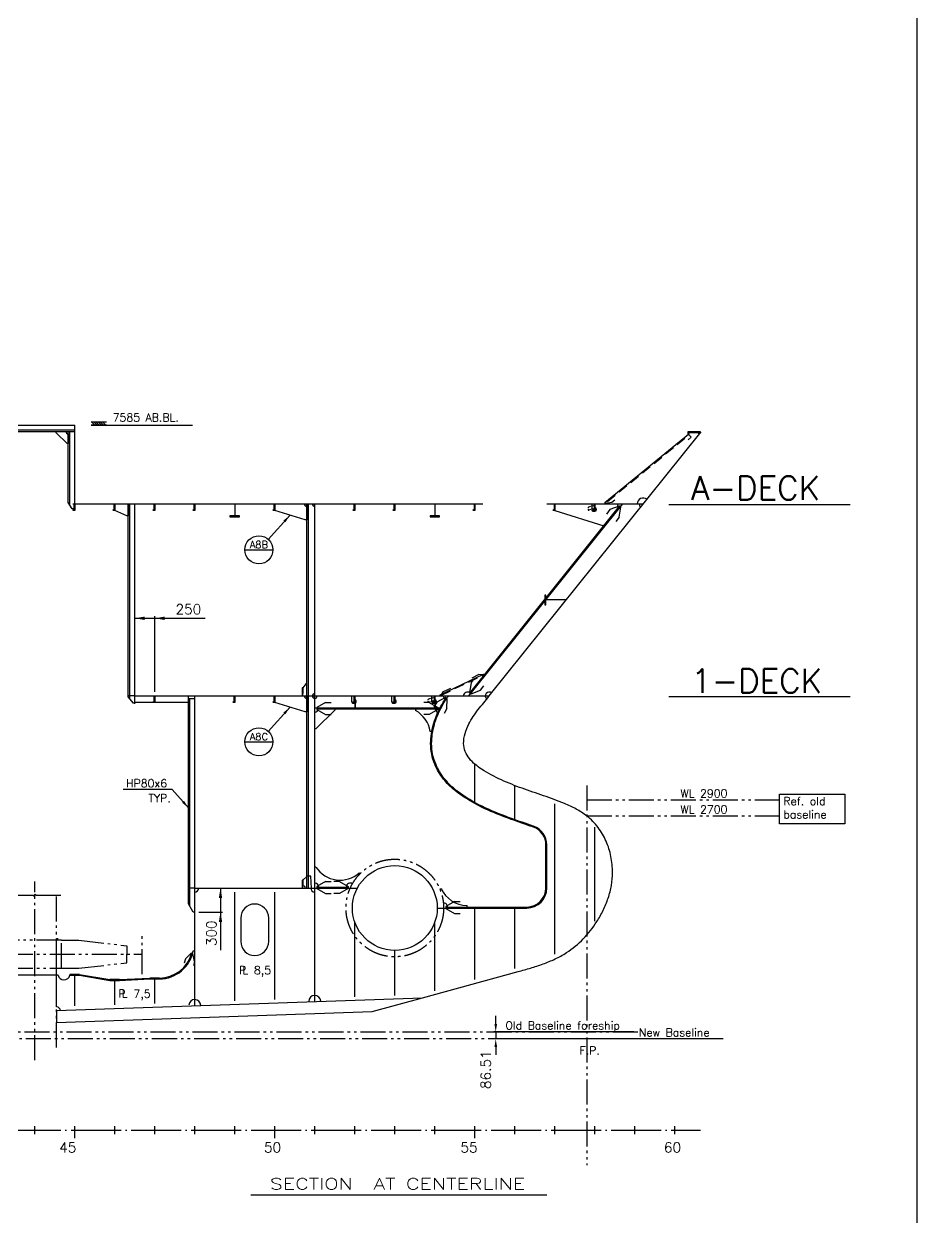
# Model space of a CAD drawing. Extents: x -86245 to 167090, y -69122 to 58950.
# Drawn here: x 29552 to 40714, y 28477 to 43392 of the extents above; entities that cross this region are included whole.
import ezdxf
from ezdxf.enums import TextEntityAlignment as Align

# ---------------------------------------------------------------- set-up
doc = ezdxf.new("R2010")
doc.units = 0
doc.header["$LTSCALE"] = 250
for name, pattern in [('CENTER', [3, 2.5, -0.25, 0, -0.25]), ('DASHED', [0.75, 0.5, -0.25]), ('PHANTOM', [2.1, 1.25, -0.2, 0.125, -0.2, 0.125, -0.2])]:
    doc.linetypes.add(name, pattern=pattern)
doc.layers.get('0').update_dxf_attribs({"linetype": 'CONTINUOUS'})
doc.layers.get('DEFPOINTS').update_dxf_attribs({"linetype": 'CONTINUOUS'})
for name, color, linetype in [('S0CO1', 1, 'CONTINUOUS'), ('S0CO2', 2, 'CONTINUOUS'), ('S0CO3', 3, 'CONTINUOUS'), ('S0CO5', 4, 'CONTINUOUS'), ('S0DA1', 1, 'DASHED'), ('S0DIM', 2, 'CONTINUOUS'), ('S0PH1', 1, 'PHANTOM'), ('S0TX2', 2, 'CONTINUOUS'), ('S0TX3', 3, 'CONTINUOUS'), ('U0CO1', 1, 'CONTINUOUS')]:
    doc.layers.add(name, color=color, linetype=linetype)
doc.styles.add('25', font='romans', dxfattribs={"height": 2.5})
doc.styles.add('ROMANS', font='romans.shx', dxfattribs={"height": 125})
doc.dimstyles.new('MEDIUM', dxfattribs={"dimscale": 0.5, "dimtxt": 2, "dimasz": 2, "dimexe": 50, "dimexo": 100, "dimgap": 100, "dimtad": 1, "dimdsep": 46, "dimtxsty": 'ROMANS', "dimblk1": 'PIL-2', "dimblk2": 'PIL-3', "dimsah": 1, "dimcen": 200, "dimclrd": 1, "dimclre": 1, "dimclrt": 2, "dimazin": 2, "dimtfac": 1, "dimtmove": 0, "dimatfit": 3, "dimldrblk": 'PIL-3', "dimfxl": 1, "dimtvp": 100, "dimtolj": 1, "dimarcsym": 0})
doc.dimstyles.get("Standard").update_dxf_attribs({"dimscale": 50, "dimtxt": 125, "dimasz": 2, "dimexe": 0.5, "dimexo": 1, "dimgap": 1, "dimtad": 1, "dimdsep": 46, "dimtxsty": 'ROMANS', "dimcen": 1.5, "dimclrd": 1, "dimclre": 1, "dimclrt": 2, "dimazin": 2, "dimtfac": 1, "dimtmove": 2, "dimatfit": 3, "dimfxl": 1, "dimtvp": 100, "dimtolj": 1, "dimarcsym": 0})

# ---------------------------------------------------------------- blocks, each defined once
blk = doc.blocks.new('A$C775A635E')
at = {"layer": 'S0CO1', "color": 6}
blk.add_lwpolyline([(0, 0), (0, 58450), (-41050, 58450), (-41050, 0)], close=True, dxfattribs=at)
blk = doc.blocks.new('A$C257C65E9')
at = {"layer": 'S0TX2', "color": 1, "linetype": 'CENTER'}
blk.add_line((-1800, 25), (35318, 25), dxfattribs=at)
at = {"layer": 'S0TX2', "color": 2, "linetype": 'Continuous'}
for p, q in [((27000, -25), (27000, 75)), ((27500, -75), (27500, 75)), ((28000, -25), (28000, 75)), ((28500, -25), (28500, 75)), ((29000, -25), (29000, 75)), ((29500, -25), (29500, 75)), ((30000, -75), (30000, 75)), ((30500, -25), (30500, 75)), ((31000, -25), (31000, 75)), ((31500, -25), (31500, 75)), ((32000, -25), (32000, 75)), ((32500, -75), (32500, 75)), ((33000, -25), (33000, 75)), ((33500, -25), (33500, 75)), ((34000, -25), (34000, 75)), ((34500, -25), (34500, 75)), ((35000, -25), (35000, 75))]:
    blk.add_line(p, q, dxfattribs=at)
at = {"layer": 'S0CO1', "color": 2, "linetype": 'ByBlock', "style": 'ROMANS'}
for s, p in [('45', (27306, -253)), ('50', (29866, -253)), ('55', (32320, -253)), ('60', (34863, -253))]:
    blk.add_text(s, height=125, dxfattribs=at).set_placement(p)
blk = doc.blocks.new('snip')
at = {"color": 0, "linetype": 'ByBlock'}
for p, q in [((-75, -151), (-75, -221)), ((75, -151), (75, -221))]:
    blk.add_line(p, q, dxfattribs=at)
blk.add_lwpolyline([(75, -151), (13, -43), (-12, -43), (-75, -151)], dxfattribs=at)
blk = doc.blocks.new('hipap-s')
at = {"layer": 'S0CO1', "color": 0, "linetype": 'ByBlock'}
for p, q in [((335, 1350), (553, 1350)), ((553, 1350), (1153, 1281)), ((1345, 925), (1345, 1425)), ((1153, 1281), (1153, 1175)), ((-335, 1175), (1345, 1175)), ((553, 1000), (1153, 1069)), ((1153, 1069), (1153, 1175)), ((335, 1000), (553, 1000))]:
    blk.add_line(p, q, dxfattribs=at)
blk.add_lwpolyline([(-327, 1911), (-11, 1911), (-5, 1894), (8, 1928), (14, 1911), (329, 1911)], dxfattribs=at)
at = {"layer": 'S0CO1', "color": 0, "linetype": 'ByBlock', "flags": 128}
for points in [[(-273, -9), (-273, 1938)], [(273, 9), (273, 1938)]]:
    blk.add_lwpolyline(points, dxfattribs=at)
at = {"layer": 'S0CO1', "color": 0, "linetype": 'ByBlock'}
blk.add_lwpolyline([(-335, 1000), (335, 1000), (335, 1350), (-335, 1350)], close=True, dxfattribs=at)
at = {"layer": 'S0PH1', "color": 0, "linetype": 'PHANTOM', "flags": 128}
blk.add_lwpolyline([(0, -150), (0, 2085)], dxfattribs=at)
blk = doc.blocks.new('HP80x7')
at = {"color": 0, "linetype": 'ByBlock'}
blk.add_lwpolyline([(17, -80, 0.773344), (19, -73), (8, -66, -0.267949), (6, -63), (6, 0), (0, 0), (0, -80), (17, -80)], format="xyb", dxfattribs=at)
blk = doc.blocks.new('PIL-2')
at = {"color": 0, "linetype": 'ByBlock'}
blk.add_line((0, 0), (-250, 0), dxfattribs=at)
blk.add_solid([(-125, 21), (-125, -21), (0, 0)], dxfattribs=at)
blk = doc.blocks.new('PIL-3')
at = {"color": 0, "linetype": 'ByBlock'}
blk.add_line((0, 0), (250, 0), dxfattribs=at)
blk.add_solid([(125, 21), (125, -21), (0, 0)], dxfattribs=at)
blk = doc.blocks.new('*D181')
at = {"layer": 'DEFPOINTS', "color": 0, "transparency": 16777216}
for p in [(29000, 1800), (29000, 1500), (29322, 1500)]:
    blk.add_point(p, dxfattribs=at)
at = {"layer": 'S0DIM', "color": 1, "lineweight": -2, "transparency": 16777216}
for p, q in [((29050, 1800), (29347, 1800)), ((29322, 1799), (29322, 1501)), ((29050, 1500), (29347, 1500)), ((29322, 1500), (29322, 1024))]:
    blk.add_line(p, q, dxfattribs=at)
for name, p, rotation in [('PIL-2', (29322, 1800), 90), ('PIL-3', (29322, 1500), 270)]:
    blk.add_blockref(name, p, dxfattribs=dict(at, rotation=rotation))
at = {"layer": 'S0DIM', "color": 2, "transparency": 16777216, "insert": (29209, 1234), "char_height": 125, "attachment_point": 5, "rotation": 90, "style": 'ROMANS'}
blk.add_mtext('\\A1;300', dxfattribs=at)
blk = doc.blocks.new('HP-UTK-80-LUG')
at = {"color": 0, "linetype": 'ByBlock'}
for p, q in [((-86, -48), (-86, -54)), ((-86, -63), (-86, -69)), ((-54, -33), (-80, -40)), ((-54, -71), (-75, -77)), ((-6, -20), (-45, -30)), ((-6, -58), (-45, -69)), ((0, -10), (8, -2))]:
    blk.add_line(p, q, dxfattribs=at)
blk.add_lwpolyline([(-40, -6), (-40, -2), (-40, -48), (-40, -69, 0.414214), (-19, -90), (0, -90, 1), (0, -48)], format="xyb", dxfattribs=at)
for centre, start, end in [((-77, -48), 105, 180), ((-77, -69), 180, 285)]:
    blk.add_arc(centre, 8.33, start, end, dxfattribs=at)
blk = doc.blocks.new('HP-UTK-80-O')
at = {"color": 0, "linetype": 'ByBlock'}
blk.add_line((0, -10), (8, -2), dxfattribs=at)
blk.add_lwpolyline([(-40, -6), (-40, -2), (-40, -48), (-40, -69, 0.414214), (-19, -90), (0, -90, 1), (0, -48)], format="xyb", dxfattribs=at)
blk = doc.blocks.new('KNE250')
at = {"layer": 'S0CO1', "color": 0}
blk.add_lwpolyline([(40, 0), (250, 0), (250, -15), (15, -250), (0, -250), (0, -40, 0.414214)], format="xyb", close=True, dxfattribs=at)
blk = doc.blocks.new('SNIP-1')
at = {"color": 0, "linetype": 'PHANTOM'}
blk.add_lwpolyline([(0, 0), (0, -5), (87, -55), (287, -55)], dxfattribs=at)
blk = doc.blocks.new('PLDIM2')
at = {"layer": 'S0TX2', "style": 'ROMANS'}
for s, p in [('P', (-19, 0)), ('L', (23, 0))]:
    blk.add_text(s, height=100, dxfattribs=at).set_placement(p)
blk.add_attdef('XX.X', (168, -1), '', height=100, dxfattribs=at)
blk = doc.blocks.new('*D182')
at = {"layer": 'DEFPOINTS', "color": 0, "transparency": 16777216}
for p in [(28500, 5171), (28250, 4669), (28500, 4200)]:
    blk.add_point(p, dxfattribs=at)
at = {"layer": 'S0TX2', "color": 1, "lineweight": -2, "transparency": 16777216}
for p, q in [((28250, 4719), (28250, 5196)), ((28251, 5171), (28499, 5171)), ((28500, 4250), (28500, 5196)), ((28500, 5171), (29131, 5171))]:
    blk.add_line(p, q, dxfattribs=at)
at = {"layer": 'S0TX2', "color": 1, "lineweight": -2, "transparency": 16777216, "rotation": 180}
blk.add_blockref('PIL-2', (28250, 5171), dxfattribs=at)
at = {"layer": 'S0TX2', "color": 1, "lineweight": -2, "transparency": 16777216}
blk.add_blockref('PIL-3', (28500, 5171), dxfattribs=at)
at = {"layer": 'S0TX2', "color": 2, "transparency": 16777216, "insert": (28921, 5284), "char_height": 125, "attachment_point": 5, "style": 'ROMANS'}
blk.add_mtext('\\A1;250', dxfattribs=at)
blk = doc.blocks.new('HP160x7')
at = {"color": 0}
blk.add_lwpolyline([(0, 0), (0, -160), (23, -160, 0.767327), (26, -149), (10, -140, -0.267949), (7, -134), (7, 0)], format="xyb", close=True, dxfattribs=at)
blk = doc.blocks.new('DET2')
at = {"layer": 'S0TX3', "color": 1}
blk.add_line((-175, 0), (175, 0), dxfattribs=at)
blk.add_circle((0, 0), 175, dxfattribs=at)
at = {"layer": 'S0TX3', "color": 2, "style": 'ROMANS'}
for tag, p in [('DET1', (0, 20)), ('DET2', (0, -120))]:
    blk.add_attdef(tag, text='', height=90, dxfattribs=at).set_placement(p, align=Align.CENTER)
blk = doc.blocks.new('*X8')
at = {"color": 0}
for p, q in [((13410, 17177), (13450, 17217)), ((13439, 17177), (13479, 17217)), ((13467, 17177), (13507, 17217)), ((13495, 17177), (13535, 17217)), ((13523, 17177), (13563, 17217)), ((13552, 17177), (13592, 17217))]:
    blk.add_line(p, q, dxfattribs=at)
blk = doc.blocks.new('TYKK')
at = {"layer": 'S0CO1'}
for p, q in [((-2.04, 0.82), (2.04, 0.82)), ((-2.04, 0), (2.04, 0))]:
    blk.add_line(p, q, dxfattribs=at)
at = {"layer": 'S0CO1', "xscale": 0.0204, "yscale": 0.0204, "zscale": 0.0204}
blk.add_blockref('*X8', (-275.41, -350.41), dxfattribs=at)
blk = doc.blocks.new('KNE150')
at = {"layer": 'S0CO1', "color": 0}
blk.add_lwpolyline([(30, 0), (150, 0), (150, -15), (15, -150), (0, -150), (0, -30, 0.414214)], format="xyb", close=True, dxfattribs=at)
blk = doc.blocks.new('*D198')
at = {"layer": 'DEFPOINTS', "color": 0, "transparency": 16777216}
for p in [(37222, 30791), (35448, 30704), (38291, 30704)]:
    blk.add_point(p, dxfattribs=at)
at = {"layer": 'S0CO1', "color": 1, "lineweight": -2, "transparency": 16777216}
for p, q in [((35448, 30891), (35448, 30991)), ((37172, 30791), (35423, 30791)), ((35448, 30791), (35448, 30704)), ((38241, 30704), (35423, 30704)), ((35448, 30604), (35448, 30504))]:
    blk.add_line(p, q, dxfattribs=at)
at = {"layer": 'S0CO1', "color": 1, "transparency": 16777216}
for points in [[(35432, 30891), (35465, 30891), (35448, 30791)], [(35432, 30604), (35465, 30604), (35448, 30704)]]:
    blk.add_solid(points, dxfattribs=at)
at = {"layer": 'S0CO1', "color": 2, "transparency": 16777216, "insert": (35324, 30319), "char_height": 125, "attachment_point": 5, "rotation": 90, "style": 'ROMANS'}
blk.add_mtext('\\A1;86.51', dxfattribs=at)
blk = doc.blocks.new('A$C4F55185D')
at = {"layer": 'S0CO1', "color": 8}
for p, q in [((26500, 7525), (27500, 7525)), ((26500, 7505), (27500, 7505)), ((34125.572, 6617.252), (35170.367, 7472.357)), ((32423.641, 4200), (34348.134, 6600)), ((32438.214, 4237.355), (34309.299, 6570.752)), ((34125.572, 6617.252), (34125.572, 6600)), ((33500, 6520), (34113.798, 6326.945)), ((28920, 4120), (28250, 4120)), ((28920, 4170), (29000, 4170)), ((31758.391, 4038), (31758.391, 4018)), ((31961.005, 3754.247), (31941.306, 3757.706)), ((30515, 2062), (30500, 2062)), ((31054.88, 1990.463), (31066.403, 1979.061)), ((30500, 1800), (31032.667, 1800)), ((30527.116, 1812), (30916.467, 1812)), ((32061.75, 1787.776), (32080.168, 1795.571)), ((32402.483, 1562), (32402.483, 1582)), ((27273, 313.182), (27273, 1167.506)), ((27273, 1167.506), (27293, 1167.506)), ((28980, 1014.886), (29000, 1014.886)), ((27293, 711.154), (26707, 711.154)), ((27560, 720.544), (27940, 657.846)), ((27560, 708.544), (27940, 645.846)), ((28060, 657.846), (28440, 674.996)), ((28060, 645.846), (28440, 662.996)), ((27273, 263.182), (27273, 120.601))]:
    blk.add_line(p, q, dxfattribs=at)
for points in [[(27420, 6618.651), (27420, 7505)], [(35170.367, 7472.357), (35202.035, 7433.664), (35165.39, 7403.673)], [(27494, 6537.28), (27468.89, 6537.28), (27420, 6618.651)], [(28170, 6600), (28170, 6450), (28150, 6450), (28000, 6520)], [(28250, 4110), (28235, 4110), (28170, 4190.843), (28170, 6600)], [(30400, 6600), (30400, 6400), (30380, 6400), (30000, 6520)], [(34125.572, 6617.252), (34132.769, 6610.22), (34211.718, 6623.146), (34247.365, 6652.321)], [(30400, 4350), (30388.848, 4350), (30350, 4300), (30350, 4230)], [(32068.26, 4200), (32068.26, 4213.707), (32610.171, 4473.74), (32620.786, 4465.128)], [(29000, 1500), (28980, 1500), (28920, 1603.923), (28920, 4200)], [(30400, 4200), (30400, 4000), (30380, 4000), (30000, 4120)]]:
    blk.add_lwpolyline(points, dxfattribs=at)
at = {"layer": 'S0CO1', "color": 8, "flags": 128}
for points in [[(27440, 6585.364), (27440, 7505)], [(28190, 4170.843), (28190, 6600)], [(30400, 4200), (30400, 6600)], [(30420, 4200), (30420, 6600)], [(30400, 1800), (30400, 4200)], [(30420, 1800), (30420, 4200)], [(28940, 1569.282), (28940, 4170)], [(30500, 4050), (32064.576, 4050)], [(30527.116, 4038), (32039.238, 4038)], [(27273, 120.601), (31215.148, 257.006), (31845, 428.89)]]:
    blk.add_lwpolyline(points, dxfattribs=at)
at = {"layer": 'S0CO1', "color": 8}
for points in [[(30350, 4200), (30350, 4300), (30342, 4300), (30342, 4200)], [(30350, 1800), (30350, 1900), (30342, 1900), (30342, 1800)]]:
    blk.add_lwpolyline(points, close=True, dxfattribs=at)
at = {"layer": 'S0CO1', "color": 8, "flags": 128}
for points in [[(32137.116, 1562), (33150, 1562, 0.414213562), (33388, 1800), (33388, 2337.924, 0.315727967), (33231.052, 2561.697, 0.000357478), (33226.518, 2563.217, -0.005625), (32952.432, 2658.301, -0.017773), (32664.662, 2773.48, -0.04215), (32357.565, 2941.464, -0.024785), (32242.618, 3026.038, -0.054326), (32108.392, 3162.177, -0.068981), (31999.493, 3347.19, -0.098877), (31948, 3604.981, -0.071149), (31982.575, 3846.801, -0.046315), (32057.527, 4036.299, -0.030762), (32138.06, 4173.516, -0.000460436), (32140.177, 4176.657, -0.000460436)], [(32030, 1550), (33150, 1550, 0.414213562), (33400, 1800), (33400, 2337.924, 0.315884126), (33235.005, 2573.028, 0.000367818), (33230.323, 2574.597, -0.005625), (32956.493, 2669.593, -0.017773), (32669.514, 2784.456, -0.04215), (32364.189, 2951.47, -0.024785), (32250.2, 3035.34, -0.054326), (32117.8, 3169.627, -0.068981), (32010.572, 3351.799, -0.098877), (31960, 3604.981, -0.071149), (31994.094, 3843.438, -0.046315), (32068.23, 4030.873, -0.030762), (32148.016, 4166.818, -0.004922108), (32170.817, 4200, -0.004922108)]]:
    blk.add_lwpolyline(points, format="xyb", dxfattribs=at)
for points in [[(31000, 4050), (31008, 4050), (31008, 4150), (31000, 4150)], [(32000, 4050), (32008, 4050), (32008, 4150), (32000, 4150)]]:
    blk.add_lwpolyline(points, close=True, dxfattribs=at)
at = {"layer": 'S0CO1', "color": 8}
blk.add_lwpolyline([(30460.002, 1800), (30450.002, 1950), (30405.002, 1950), (30350, 1900), (30350, 1830, -0.414213562), (30380, 1800)], format="xyb", dxfattribs=at)
blk.add_lwpolyline([(29750, 956.758), (29750, 956.758, 0.414213562), (29925, 1131.758), (29925, 1425, 0.414213562), (29750, 1600), (29750, 1600, 0.414213562), (29575, 1425), (29575, 1131.758, 0.414213562)], format="xyb", close=True, dxfattribs=at)
for centre, radius, start, end in [((35320.567, 7493), 30, 179.999994, 231.2749331), ((30400, 6600), 30, 180, 270), ((30500, 6600), 30, 180, 270), ((30500, 6600), 30, 180, 270), ((30500, 6600), 30, 180, 270), ((34332.753, 6600), 50, 180, 231.2748514), ((34604.493, 6600), 75, 51.2738807, 180), ((34604.493, 6600), 50, 180, 231.2748514), ((30400, 4200), 30, 180, 270), ((30500, 4200), 30, 90, 0), ((32156.361, 4200), 50, 180, 235.748862), ((32408.26, 4200), 50, 51.2748514, 180), ((32680, 4200), 50, 51.2748283, 231.016195), ((32058.391, 4038), 50, 180, 244.3166588), ((31590.451, 3705.999), 354.645, 8.3836384, 61.612969), ((30815.413, 2256.21), 357.723, 212.8817093, 312.022307), ((29000, 1800), 50, 270, 0), ((30500, 1800), 50, 180, 270), ((30500, 1812), 50, 0, 90), ((30943.583, 1812), 50, 56.7060373, 180), ((32402.483, 1932), 350, 202.9418014, 270), ((32109.882, 1562), 50, 0, 93.4760483), ((28557.253, 1092.866), 417.879, 270.366171, 344.9379601), ((28557.253, 1092.866), 429.879, 270.366171, 349.5486381), ((27366.801, 726.802), 75.442, 191.9707488, 345.9948801), ((30500, 382.351), 75, 1.9644587, 181.9644587), ((27273, 263.182), 50, 1.9644587, 90), ((29000, 330.448), 75, 1.9644587, 175.8388689)]:
    blk.add_arc(centre, radius, start, end, dxfattribs=at)
at = {"layer": 'S0CO2', "color": 8}
for points in [[(29440, 6440), (29560, 6440), (29560, 6450), (29440, 6450)], [(31940, 6440), (32060, 6440), (32060, 6450), (31940, 6450)], [(33373.888, 5340), (33385.888, 5340), (33385.888, 5460), (33373.888, 5460)], [(27440, 708.544), (27560, 708.544), (27560, 720.544), (27440, 720.544)], [(27940, 645.846), (28060, 645.846), (28060, 657.846), (27940, 657.846)], [(28440, 662.996), (28560, 662.996), (28560, 674.996), (28440, 674.996)]]:
    blk.add_lwpolyline(points, close=True, dxfattribs=at)
at = {"layer": 'S0CO3', "color": 8, "flags": 128}
for points in [[(32500, 2868.884), (32500, 3347.792)], [(33000, 2654.037), (33000, 3080.315)], [(33500, 971.512), (33500, 2852.966)], [(34000, 1384.383), (34000, 2558.926)], [(29500, 389.597), (29500, 1750)], [(30000, 406.746), (30000, 1750)], [(32500, 655.547), (32500, 1550)], [(33000, 795.714), (33000, 1550)], [(31000, 441.046), (31000, 1374.216)], [(32000, 515.379), (32000, 1374.216)], [(31500, 458.196), (31500, 1020)], [(27500, 328.545), (27500, 708.544)], [(28000, 338.147), (28000, 645.846)], [(28500, 355.297), (28500, 662.996)]]:
    blk.add_lwpolyline(points, dxfattribs=at)
at = {"layer": 'S0CO5', "color": 8}
for p, q in [((26500, 7585), (27500, 7585)), ((27500, 6600), (27500, 7585)), ((29500, 6600), (29500, 6450)), ((32000, 6600), (32000, 6450)), ((33642.247, 5400), (33385.888, 5400))]:
    blk.add_line(p, q, dxfattribs=at)
at = {"layer": 'S0CO5', "color": 8, "flags": 128}
blk.add_lwpolyline([(27273, 270.69), (31845, 428.89), (33040, 755, 0.00445), (33196.971, 799.34, 0.01636), (33351.963, 850.169, 0.022316), (33502.494, 912.792, 0.034242), (33645, 992, 0.057672), (33855.176, 1165.809, 0.048581), (34024, 1380, 0.028422), (34104.324, 1522.386, 0.034209), (34166.234, 1673.689, 0.037115), (34206, 1832.19, 0.042923), (34220, 1995, 0.048516), (34200.645, 2194.031, 0.054965), (34140.84, 2384.848, 0.05818), (34039.855, 2557.274, 0.064678), (33900, 2700, 0.046818), (33765.219, 2786.925, 0.020439), (33620, 2855, 0.0187), (33357.166, 2953.953, -0.005625), (33091.836, 3046, -0.017773), (32831.252, 3150.298, -0.04215), (32585, 3285, -0.024785), (32502.926, 3345.388, -0.054326), (32431.387, 3417.948, -0.068981), (32379.887, 3505.445, -0.098877), (32360, 3605, -0.071149), (32378.062, 3731.33, -0.046315), (32425, 3850, -0.030762), (32479.893, 3943.528, -0.016483), (32543.357, 4031.463, -0.009352), (32611.305, 4116.035, 0.004923), (32680, 4200), (35326.18, 7500)], format="xyb", dxfattribs=at)
for points in [[(27475, 6600), (32600, 6600)], [(28250, 4100), (28250, 6600)], [(30500, 382.351), (30500, 6600)], [(33400, 6600), (34604.493, 6600)], [(28250, 4200), (32680, 4200)], [(29000, 330.448), (29000, 4200)], [(29000, 1800), (30500, 1800)]]:
    blk.add_lwpolyline(points, dxfattribs=at)
at = {"layer": 'S0CO5', "color": 8}
blk.add_circle((31500, 1550), 530, dxfattribs=at)
at = {"layer": 'S0DA1', "color": 8}
for p, q in [((34158.321, 6631.133), (35176.7, 7464.618)), ((28250, 4200), (28170, 4200)), ((29000, 1800), (28920, 1800))]:
    blk.add_line(p, q, dxfattribs=at)
blk.add_lwpolyline([(32082.964, 4211.454), (32602.729, 4460.86)], dxfattribs=at)
at = {"layer": 'S0PH1'}
for p, q in [((33900, 3080.8), (33900, -1664.08)), ((33900, 2900), (36307.746, 2900)), ((33900, 2700), (36307.746, 2700))]:
    blk.add_line(p, q, dxfattribs=at)
at = {"layer": 'S0PH1', "color": 8}
blk.add_line((34535.254, 0), (18750, 0), dxfattribs=at)
at = {"layer": 'S0PH1', "color": 6}
blk.add_line((35603.465, -86.505), (987.189, -86.505), dxfattribs=at)
at = {"layer": 'S0PH1', "color": 8}
blk.add_circle((31500, 1550), 610, dxfattribs=at)
at = {"layer": 'S0TX2', "color": 1}
blk.add_line((27705.985, 7585), (28970.024, 7585), dxfattribs=at)
at = {"layer": 'U0CO1'}
for p, q in [((34922.221, 6592.829), (37191.817, 6592.829)), ((34922.221, 4192.829), (37191.817, 4192.829))]:
    blk.add_line(p, q, dxfattribs=at)
at = {"layer": 'S0CO1', "color": 8}
for name, p, rotation in [('KNE150', (27420, 7505), 270), ('snip', (34341.021, 6600), 321.2748514443948), ('snip', (32416.602, 4200), 141.274851444398), ('snip', (32167.946, 4209.628), 328.1201148580541), ('snip', (30484.453, 4045.03), 90), ('snip', (30484.453, 1807.03), 90), ('snip', (32094.453, 1557.03), 90)]:
    blk.add_blockref(name, p, dxfattribs=dict(at, rotation=rotation))
for name, p in [('HP-UTK-80-LUG', (34000, 6600)), ('HP-UTK-80-O', (31000, 4200)), ('HP-UTK-80-O', (31500, 4200)), ('HP-UTK-80-LUG', (32000, 4200)), ('KNE250', (30500, 4038))]:
    blk.add_blockref(name, p, dxfattribs=at)
ref = blk.add_blockref('DET2', (29801.533, 6027.309), dxfattribs=at)
ref.add_attrib('DET1', 'A8B', dxfattribs={"layer": 'S0TX3', "color": 2, "height": 90, "style": 'ROMANS'}).set_placement((29801.533, 6047.309), align=Align.CENTER)
for name, p, xscale, yscale, zscale, rotation in [('SNIP-1', (32602.188, 4461.987), 0.5, 0.5, 0.5, 205.6337319526107), ('SNIP-1', (32082.423, 4212.581), -0.5, 0.5, 0.5, 205.6337319525586), ('snip', (28974.1, 1015.974), 0.8, 0.8, 0.8, 344.2012910289245)]:
    blk.add_blockref(name, p, dxfattribs=dict(at, xscale=xscale, yscale=yscale, zscale=zscale, rotation=rotation))
at = {"layer": 'S0CO1', "color": 8, "xscale": -1, "rotation": 270}
for p in [(32081.901, 4045.03), (30959.13, 1807.03)]:
    blk.add_blockref('snip', p, dxfattribs=at)
at = {"layer": 'S0CO1', "color": 8}
ref = blk.add_blockref('DET2', (29801.533, 3627.309), dxfattribs=at)
ref.add_attrib('DET1', 'A8C', dxfattribs={"layer": 'S0TX3', "color": 2, "height": 90, "style": 'ROMANS'}).set_placement((29801.533, 3647.309), align=Align.CENTER)
for p, values in [((29571.986, 723.53), {'XX.X': '8,5'}), ((28066.198, 429.485), {'XX.X': '7,5'})]:
    blk.add_blockref('PLDIM2', p, dxfattribs=at).add_auto_attribs(values)
at = {"layer": 'S0CO2', "color": 8, "rotation": 269.999993979395}
blk.add_blockref('HP160x7', (35320.567, 7500), dxfattribs=at)
at = {"layer": 'S0CO2', "color": 8, "xscale": -1}
for p in [(27500, 6600), (28000, 6600), (28500, 6600), (29000, 6600), (30000, 6600), (31000, 6600), (31500, 6600), (32500, 6600), (33500, 6600), (34000, 6600), (28500, 4200), (29500, 4200), (30000, 4200), (31000, 4200), (31500, 4200), (32000, 4200)]:
    blk.add_blockref('HP80x7', p, dxfattribs=at)
at = {"layer": 'S0PH1', "color": 8}
blk.add_blockref('hipap-s', (27000, -202.534), dxfattribs=at)
at = {"layer": 'S0TX2', "color": 8, "xscale": -47.25, "yscale": 47.25, "zscale": 47.25}
blk.add_blockref('TYKK', (27802.375, 7585), dxfattribs=at)
at = {"layer": 'S0CO3', "style": '25'}
for s, p in [('A-DECK', (35202.062, 6650.6)), ('1-DECK', (35202.062, 4238.944))]:
    blk.add_text(s, height=298.8281, dxfattribs=at).set_placement(p)
at = {"layer": 'S0TX2', "style": 'ROMANS'}
for s, p in [('7585 AB.BL.', (27974.291, 7631.119)), ('HP80x6', (28140.825, 3058.352)), ('WL 2900', (35069.417, 2931.773)), ('TYP.', (28421.777, 2873.54)), ('WL 2700', (35069.417, 2731.773)), ('Old Baseline foreship', (32881.168, 31.764)), ('New Baseline', (34549.087, -54.742)), ('F.P.', (33808.544, -280.954))]:
    blk.add_text(s, height=100, dxfattribs=at).set_placement(p)
at = {"layer": 'S0DIM', "color": 8}
dim = blk.add_linear_dim(base=(29321.919, 1500), p1=(29000, 1800), p2=(29000, 1500), angle=90, dimstyle='MEDIUM', dxfattribs=at)
dim.commit()
dim.dimension.update_dxf_attribs({"geometry": '*D181', "text_midpoint": (29321.919, 1234.404), "dimtype": 160})
at = {"layer": 'S0TX2', "color": 8}
dim = blk.add_linear_dim(base=(28500, 5171.111), p1=(28250, 4668.637), p2=(28500, 4200), dimstyle='MEDIUM', dxfattribs=at)
dim.commit()
dim.dimension.update_dxf_attribs({"geometry": '*D182', "text_midpoint": (28920.698, 5171.111), "dimtype": 160})
at = {"layer": 'S0CO1', "color": 8}
for points in [[(30186.923, 6456.448), (29918.462, 6157.512)], [(30186.923, 4056.448), (29918.462, 3757.512)]]:
    blk.add_leader(points, dimstyle='STANDARD', override={"dimgap": 1, "dimtad": 0}, dxfattribs=at)
at = {"layer": 'S0TX2', "color": 8}
blk.add_leader([(28920, 2802.406), (28719.06, 3032.76), (28104.743, 3032.76)], dimstyle='STANDARD', override={"dimgap": 1, "dimtad": 0}, dxfattribs=at)

msp = doc.modelspace()

# ---------------------------------------------------------------- linework, layer by layer
at = {"layer": 'S0CO1'}
msp.add_lwpolyline([(38994.803, 33390.921), (38994.803, 33762.519), (39811.634, 33762.519), (39811.634, 33390.921), (38994.803, 33390.921)], close=True, dxfattribs=at)
at = {"layer": 'S0TX2', "color": 1}
msp.add_line((36087.826, 28753.112), (32386.439, 28753.112), dxfattribs=at)

# ---------------------------------------------------------------- block references
at = {"layer": 'S0CO1', "linetype": 'ByBlock'}
for name, p in [('A$C775A635E', (40713.595, 0)), ('A$C257C65E9', (2687.057, 29538.374))]:
    msp.add_blockref(name, p, dxfattribs=at)
at = {"layer": 'S0CO1'}
msp.add_blockref('A$C4F55185D', (2687.057, 30790.792), dxfattribs=at)

# ---------------------------------------------------------------- texts
at = {"layer": 'S0TX2', "color": 4, "style": 'ROMANS', "width": 1.35}
msp.add_text('SECTION  AT CENTERLINE', height=140, dxfattribs=at).set_placement((34221.804, 28892.824), align=Align.MIDDLE)
at = {"layer": 'S0TX2', "insert": (39041.918, 33727.227), "char_height": 100, "attachment_point": 1, "style": 'ROMANS'}
msp.add_mtext_dynamic_manual_height_columns('Ref. old\\Pbaseline', width=1100.86708, gutter_width=625, heights=[0], dxfattribs=at)

# ---------------------------------------------------------------- dimensions: what is measured, and where the dimension line sits
at = {"layer": 'S0CO1'}
dim = msp.add_linear_dim(base=(35448.335, 30704.286), p1=(37222.311, 30790.792), p2=(38290.522, 30704.286), angle=90, dimstyle='STANDARD', dxfattribs=at)
dim.commit()
dim.dimension.update_dxf_attribs({"geometry": '*D198', "text_midpoint": (35324.195, 30318.671), "dimtype": 160})

doc.saveas('drawing.dxf')
